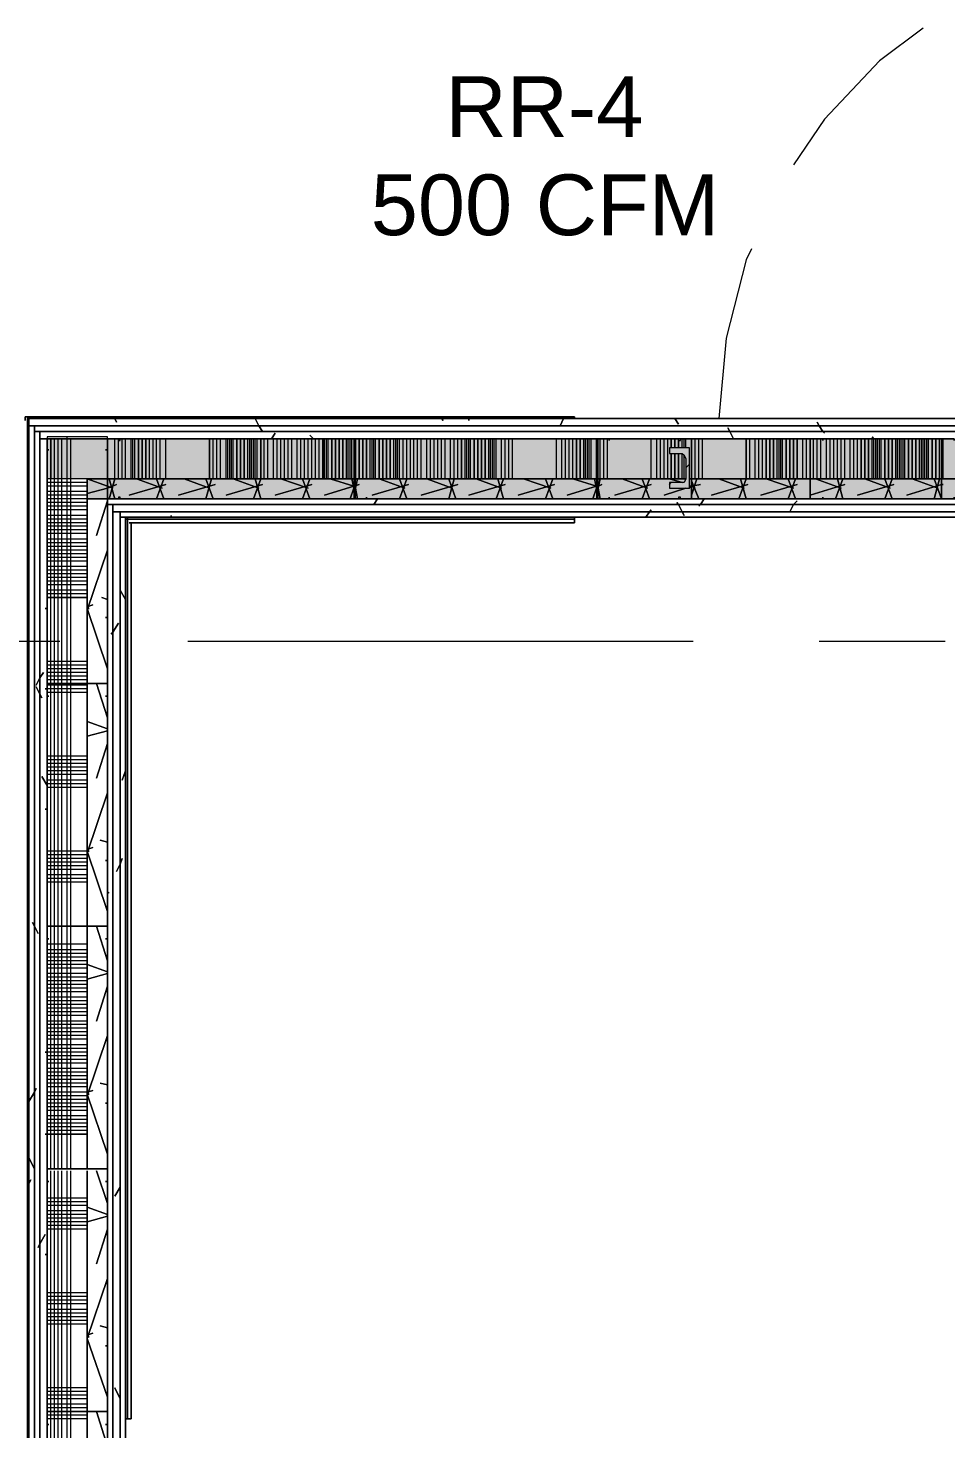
# Model space of a CAD drawing. Header units: metres. Extents: x 98 to 337, y -7 to 53.
# Drawn here: x 131.726 to 134.031, y 33.069 to 36.585 of the extents above; entities that cross this region are included whole.
import ezdxf

# ---------------------------------------------------------------- set-up
doc = ezdxf.new("R2010")
doc.units = ezdxf.units.M
doc.layers.add('PDF_Geometry', color=7, linetype='Continuous', lineweight=0, true_color=0xaaaaaa)
doc.layers.add('PDF_Solid Fills', color=7, linetype='Continuous', lineweight=0, true_color=0xffffff)
doc.layers.add('PDF_Text', color=7, linetype='Continuous', lineweight=0)
doc.styles.add('PDF Helvetica', font='')
doc.styles.get('PDF Helvetica').set_extended_font_data('Helvetica')

msp = doc.modelspace()

# ---------------------------------------------------------------- hatches: boundary and pattern name
at = {"layer": 'PDF_Solid Fills', "lineweight": 0, "transparency": 33554559}
for points in [[(134.9949, 35.4533), (135.3111, 35.4533), (135.3111, 35.5541), (131.774, 35.5541), (131.774, 35.4533), (133.3776, 35.4533), (133.3776, 35.5128), (133.373, 35.5174), (133.3364, 35.5174), (133.3364, 35.5312), (133.3868, 35.5312), (133.3868, 35.4533), (134.9858, 35.4533), (134.9858, 35.5312), (135.0362, 35.5312), (135.0362, 35.5174), (134.9949, 35.5174), (134.9903, 35.5082), (134.9949, 35.5036)], [(134.9949, 35.4533), (135.3111, 35.4533), (135.3111, 35.5541), (131.774, 35.5541), (131.774, 35.4533), (133.3776, 35.4533), (133.3776, 35.5128), (133.373, 35.5174), (133.3364, 35.5174), (133.3364, 35.5312), (133.3868, 35.5312), (133.3868, 35.4533), (134.9858, 35.4533), (134.9858, 35.5312), (135.0362, 35.5312), (135.0362, 35.5174), (134.9949, 35.5174), (134.9903, 35.5082), (134.9949, 35.5036)], [(133.373, 35.4487), (133.3364, 35.4441), (133.3364, 35.4304), (133.3868, 35.4304), (133.3868, 35.5312), (133.3364, 35.5312), (133.3364, 35.5174), (133.373, 35.5174), (133.3776, 35.5128)], [(133.3868, 35.4533), (133.3868, 35.4304), (133.3364, 35.4304), (133.3364, 35.4441), (133.373, 35.4487), (133.3776, 35.4533), (131.8748, 35.4533), (131.8748, 35.4029), (135.2332, 35.4029), (135.2332, 35.4533), (134.9949, 35.4533), (134.9949, 35.4441), (135.0362, 35.4441), (135.0362, 35.4304), (134.9858, 35.4304), (134.9858, 35.4533)], [(133.3868, 35.4533), (133.3868, 35.4304), (133.3364, 35.4304), (133.3364, 35.4441), (133.373, 35.4487), (133.3776, 35.4533), (131.8748, 35.4533), (131.8748, 35.4029), (135.2332, 35.4029), (135.2332, 35.4533), (134.9949, 35.4533), (134.9949, 35.4441), (135.0362, 35.4441), (135.0362, 35.4304), (134.9858, 35.4304), (134.9858, 35.4533)]]:
    msp.add_hatch(color=256, dxfattribs=at).paths.add_polyline_path(points)

# ---------------------------------------------------------------- linework, layer by layer
at = {"layer": 'PDF_Geometry', "lineweight": 0}
for points in [[(133.9732, 36.585), (133.8633, 36.5025), (133.7259, 36.3559), (133.6479, 36.2413)], [(133.5426, 36.0306), (133.5288, 36.0031), (133.4784, 35.8061), (133.4601, 35.6045), (133.1485, 35.6045)], [(133.0981, 35.6045), (133.0981, 35.6091), (131.719, 35.6091), (131.719, 35.5999), (131.719, 35.6091), (133.0981, 35.6091), (133.0981, 35.6045), (131.7236, 35.6045), (131.7236, 35.5861), (131.7236, 35.357)], [(134.6605, 35.6045), (135.334, 35.6045), (135.334, 35.6091), (134.6605, 35.6091), (134.6605, 35.6045), (135.334, 35.6045), (135.334, 35.6091), (134.6605, 35.6091), (134.6605, 35.6045), (133.0981, 35.6045), (131.7236, 35.6045), (131.7236, 35.5861), (131.7282, 35.5861)], [(135.334, 35.5541), (135.334, 35.6045), (131.7236, 35.6045)], [(135.334, 35.6045), (131.7282, 35.6045), (131.7236, 35.6045), (131.7282, 35.6045), (131.7282, 35.5861), (131.7282, 35.357), (131.7282, 26.9084), (131.7282, 26.8947), (131.7282, 26.8809), (131.7282, 26.8626)], [(131.7236, 35.6045), (135.334, 35.6045), (131.7236, 35.6045)], [(135.334, 35.5861), (131.7419, 35.5861), (131.7419, 35.5724), (131.7419, 35.357), (131.7419, 26.9084), (131.7419, 26.8947), (131.7419, 26.8809)], [(135.334, 35.5724), (131.7557, 35.5724), (131.7557, 35.5541), (131.7557, 35.357), (131.7557, 26.9084)], [(131.7557, 26.9084), (131.7557, 35.5541), (131.774, 35.5541), (131.9252, 35.5541), (131.7557, 35.5541), (131.7557, 35.5724), (135.334, 35.5724), (135.334, 35.5541), (135.3111, 35.5541), (134.7109, 35.5541), (135.334, 35.5541), (135.3111, 35.5541), (135.3111, 35.4533), (135.3111, 35.4029), (135.3111, 35.357), (135.3111, 27.11)], [(131.8748, 35.4533), (131.774, 35.4533), (131.774, 35.5541)], [(131.9252, 35.5541), (131.774, 35.5541)], [(131.7832, 33.7214), (131.7832, 34.3308), (131.7832, 34.9401), (131.7832, 35.4533), (131.7832, 35.5541), (131.7832, 35.4533)], [(131.7924, 33.7214), (131.7924, 34.3308), (131.7924, 34.9401), (131.7924, 35.4533), (131.7924, 35.5541)], [(131.8016, 33.7214), (131.8016, 34.3308), (131.8016, 34.9401), (131.8016, 35.4533), (131.8016, 35.5541)], [(131.8107, 33.7214), (131.8107, 34.3308), (131.8107, 34.9401), (131.8107, 35.4533), (131.8107, 35.5541)], [(131.8244, 35.5541), (131.8244, 35.5587)], [(131.8244, 33.7214), (131.8244, 34.3308), (131.8244, 34.9401), (131.8244, 35.4533), (131.8244, 35.5541)], [(131.8336, 33.7214), (131.8336, 34.3308), (131.8336, 34.9401), (131.8336, 35.4533), (131.8336, 35.5541)], [(131.9436, 35.4533), (131.9436, 35.5541)], [(131.9527, 35.4533), (131.9527, 35.5541)], [(132.5483, 35.5541), (131.9527, 35.5541)], [(131.9619, 35.4533), (131.9619, 35.5541)], [(131.971, 35.4533), (131.971, 35.5541)], [(131.9848, 35.4533), (131.9848, 35.5541)], [(131.9894, 35.4533), (131.9894, 35.5541)], [(131.9939, 35.4533), (131.9939, 35.5541)], [(132.0306, 35.4533), (132.0306, 35.5541)], [(132.0398, 35.4533), (132.0398, 35.5541)], [(132.0489, 35.4533), (132.0489, 35.5541)], [(132.0581, 35.4533), (132.0581, 35.5541)], [(132.0719, 35.4533), (132.0719, 35.5541)], [(132.1909, 35.4533), (132.1909, 35.5541)], [(132.2001, 35.4533), (132.2001, 35.5541)], [(132.2093, 35.4533), (132.2093, 35.5541)], [(132.223, 35.4533), (132.223, 35.5541)], [(132.2276, 35.4533), (132.2276, 35.5541)], [(132.2322, 35.4533), (132.2322, 35.5541)], [(132.2368, 35.4533), (132.2368, 35.5541)], [(132.2413, 35.4533), (132.2413, 35.5541)], [(132.278, 35.4533), (132.278, 35.5541)], [(132.2826, 35.4533), (132.2826, 35.5541)], [(132.2872, 35.4533), (132.2872, 35.5541)], [(132.2917, 35.4533), (132.2917, 35.5541)], [(132.2963, 35.4533), (132.2963, 35.5541)], [(132.3009, 35.4533), (132.3009, 35.5541)], [(132.3192, 35.4533), (132.3192, 35.5541)], [(132.3284, 35.4533), (132.3284, 35.5541)], [(132.3422, 35.4533), (132.3422, 35.5541)], [(132.3514, 35.4533), (132.3514, 35.5541)], [(132.3605, 35.4533), (132.3605, 35.5541)], [(132.3696, 35.4533), (132.3696, 35.5541)], [(132.3788, 35.4533), (132.3788, 35.5541)], [(132.388, 35.4533), (132.388, 35.5541)], [(132.4017, 35.4533), (132.4017, 35.5541)], [(132.4109, 35.4533), (132.4109, 35.5541)], [(132.42, 35.4533), (132.42, 35.5541)], [(132.4292, 35.4533), (132.4292, 35.5541)], [(132.4384, 35.4533), (132.4384, 35.5541)], [(132.4476, 35.4533), (132.4476, 35.5541)], [(132.4567, 35.4533), (132.4567, 35.5541)], [(132.4704, 35.4533), (132.4704, 35.5541)], [(132.475, 35.4533), (132.475, 35.5541)], [(132.4796, 35.4533), (132.4796, 35.5541)], [(132.5254, 35.4533), (132.5254, 35.5541)], [(132.53, 35.4533), (132.53, 35.5541)], [(132.5346, 35.4533), (132.5346, 35.5541)], [(132.5392, 35.4533), (132.5392, 35.5541)], [(133.1577, 35.5541), (132.5758, 35.5541)], [(132.585, 35.4533), (132.585, 35.5541)], [(132.5896, 35.4533), (132.5896, 35.5541)], [(132.5941, 35.4533), (132.5941, 35.5541)], [(132.5987, 35.4533), (132.5987, 35.5541)], [(132.6445, 35.4533), (132.6445, 35.5541)], [(132.6491, 35.4533), (132.6491, 35.5541)], [(132.6537, 35.4533), (132.6537, 35.5541)], [(132.6583, 35.4533), (132.6583, 35.5541)], [(132.6675, 35.4533), (132.6675, 35.5541)], [(132.6766, 35.4533), (132.6766, 35.5541)], [(132.6858, 35.4533), (132.6858, 35.5541)], [(132.6949, 35.4533), (132.6949, 35.5541)], [(132.7041, 35.4533), (132.7041, 35.5541)], [(132.7133, 35.4533), (132.7133, 35.5541)], [(132.727, 35.4533), (132.727, 35.5541)], [(132.7362, 35.4533), (132.7362, 35.5541)], [(132.7453, 35.4533), (132.7453, 35.5541)], [(132.7545, 35.4533), (132.7545, 35.5541)], [(132.7637, 35.4533), (132.7637, 35.5541)], [(132.7728, 35.4533), (132.7728, 35.5541)], [(132.7866, 35.4533), (132.7866, 35.5541)], [(132.7957, 35.4533), (132.7957, 35.5541)], [(132.8049, 35.4533), (132.8049, 35.5541)], [(132.8232, 35.4533), (132.8232, 35.5541)], [(132.8278, 35.4533), (132.8278, 35.5541)], [(132.8324, 35.4533), (132.8324, 35.5541)], [(132.837, 35.4533), (132.837, 35.5541)], [(132.8828, 35.4533), (132.8828, 35.5541)], [(132.8874, 35.4533), (132.8874, 35.5541)], [(132.892, 35.4533), (132.892, 35.5541)], [(132.8966, 35.4533), (132.8966, 35.5541)], [(132.9012, 35.4533), (132.9012, 35.5541)], [(132.9149, 35.4533), (132.9149, 35.5541)], [(132.924, 35.4533), (132.924, 35.5541)], [(132.9332, 35.4533), (132.9332, 35.5541)], [(132.9424, 35.4533), (132.9424, 35.5541)], [(133.0523, 35.4533), (133.0523, 35.5541)], [(133.066, 35.4533), (133.066, 35.5541)], [(133.0752, 35.4533), (133.0752, 35.5541)], [(133.0844, 35.4533), (133.0844, 35.5541)], [(133.0936, 35.4533), (133.0936, 35.5541)], [(133.121, 35.4533), (133.121, 35.5541)], [(133.1256, 35.4533), (133.1256, 35.5541)], [(133.1302, 35.4533), (133.1302, 35.5541)], [(133.1348, 35.4533), (133.1348, 35.5541)], [(133.1394, 35.4533), (133.1394, 35.5541)], [(133.1531, 35.4533), (133.1531, 35.5541)], [(133.1623, 35.4533), (133.1623, 35.5541)], [(133.1715, 35.4533), (133.1715, 35.5541)], [(133.1806, 35.4533), (133.1806, 35.5541)], [(133.3593, 35.5541), (133.1852, 35.5541)], [(133.2905, 35.4533), (133.2905, 35.5541)], [(133.3043, 35.4533), (133.3043, 35.5541)], [(133.3135, 35.4533), (133.3135, 35.5541)], [(133.3227, 35.4533), (133.3227, 35.5541)], [(133.3318, 35.4533), (133.3318, 35.5541)], [(133.3685, 35.5312), (133.3685, 35.5541)], [(133.373, 35.5312), (133.373, 35.5541)], [(133.3776, 35.5312), (133.3776, 35.5541)], [(133.3913, 35.4533), (133.3913, 35.5541)], [(133.6892, 35.5541), (133.3913, 35.5541)], [(133.4005, 35.4533), (133.4005, 35.5541)], [(133.4097, 35.4533), (133.4097, 35.5541)], [(133.4189, 35.4533), (133.4189, 35.5541)], [(133.538, 35.4533), (133.538, 35.5541)], [(133.5517, 35.4533), (133.5517, 35.5541)], [(133.5609, 35.4533), (133.5609, 35.5541)], [(133.57, 35.4533), (133.57, 35.5541)], [(133.6067, 35.4533), (133.6067, 35.5541)], [(133.6113, 35.4533), (133.6113, 35.5541)], [(133.6158, 35.4533), (133.6158, 35.5541)], [(133.6204, 35.4533), (133.6204, 35.5541)], [(133.6708, 35.4533), (133.6708, 35.5541)], [(133.68, 35.4533), (133.68, 35.5541)], [(133.6983, 35.4533), (133.6983, 35.5541)], [(133.7075, 35.4533), (133.7075, 35.5541)], [(133.7167, 35.4533), (133.7167, 35.5541)], [(134.019, 35.5541), (133.7213, 35.5541)], [(133.7305, 35.4533), (133.7305, 35.5541)], [(133.7396, 35.4533), (133.7396, 35.5541)], [(133.7487, 35.4533), (133.7487, 35.5541)], [(133.7579, 35.4533), (133.7579, 35.5541)], [(133.7671, 35.4533), (133.7671, 35.5541)], [(133.7762, 35.4533), (133.7762, 35.5541)], [(133.79, 35.4533), (133.79, 35.5541)], [(133.7991, 35.4533), (133.7991, 35.5541)], [(133.8083, 35.4533), (133.8083, 35.5541)], [(133.8175, 35.4533), (133.8175, 35.5541)], [(133.8449, 35.4533), (133.8449, 35.5541)], [(133.8495, 35.4533), (133.8495, 35.5541)], [(133.8541, 35.4533), (133.8541, 35.5541)], [(133.8587, 35.4533), (133.8587, 35.5541)], [(133.8633, 35.4533), (133.8633, 35.5541)], [(133.8679, 35.4533), (133.8679, 35.5541)], [(133.9045, 35.4533), (133.9045, 35.5541)], [(133.9091, 35.4533), (133.9091, 35.5541)], [(133.9137, 35.4533), (133.9137, 35.5541)], [(133.9183, 35.4533), (133.9183, 35.5541)], [(133.9228, 35.4533), (133.9228, 35.5541)], [(133.9274, 35.4533), (133.9274, 35.5541)], [(133.9641, 35.4533), (133.9641, 35.5541)], [(133.9687, 35.4533), (133.9687, 35.5541)], [(133.9732, 35.4533), (133.9732, 35.5541)], [(133.9778, 35.4533), (133.9778, 35.5541)], [(133.9824, 35.4533), (133.9824, 35.5541)], [(133.987, 35.4533), (133.987, 35.5541)], [(134.0145, 35.4533), (134.0145, 35.5541)], [(134.0236, 35.4533), (134.0236, 35.5541)], [(135.3111, 26.9588), (135.3111, 35.4029), (135.3111, 35.4533), (135.2332, 35.4533), (135.2332, 34.789), (135.2332, 34.1796), (135.2332, 33.5702), (135.2332, 34.1796), (135.2332, 34.789), (135.2332, 35.357), (135.2332, 35.4029), (135.2332, 35.4533), (134.9949, 35.4533), (135.2332, 35.4533), (135.2332, 35.4029), (131.8748, 35.4029), (131.8748, 35.4533), (131.9252, 35.4533), (132.5438, 35.4533), (133.1531, 35.4533), (132.5438, 35.4533), (131.9252, 35.4533), (131.774, 35.4533), (131.774, 35.5266)], [(131.774, 26.9084), (131.774, 35.357), (131.774, 35.4533), (131.774, 35.5266), (131.774, 26.9084)], [(133.3685, 35.4533), (133.3685, 35.5174)], [(133.373, 35.4533), (133.373, 35.5128)], [(133.3776, 35.4808), (133.3868, 35.4899)], [(131.8748, 33.7214), (131.8748, 34.3308), (131.8748, 34.9401), (131.8748, 35.4533), (131.774, 35.4533), (131.774, 26.9084), (131.8748, 26.9084), (132.6995, 26.9084), (133.231, 26.9084), (132.6995, 26.9084), (132.6995, 26.8947)], [(133.1531, 35.4533), (132.5438, 35.4533), (131.9252, 35.4533), (131.8748, 35.4533), (131.8748, 35.4029), (131.8748, 35.357), (131.8748, 34.9401), (131.8748, 34.3308), (131.8748, 33.7214), (131.8748, 34.3308), (131.8748, 34.9401), (131.8748, 35.4029), (131.9252, 35.4029), (131.9252, 26.9588)], [(133.1577, 35.4533), (133.3776, 35.4533)], [(133.3868, 35.4533), (133.3913, 35.4533), (133.6892, 35.4533), (134.019, 35.4533), (134.3489, 35.4533), (134.6788, 35.4533), (134.9767, 35.4533), (134.9858, 35.4533)], [(131.8748, 35.4441), (131.774, 35.4441)], [(131.8748, 35.435), (131.774, 35.435)], [(131.8748, 35.4212), (131.774, 35.4212)], [(131.8748, 35.412), (131.774, 35.412)], [(133.3364, 35.4396), (133.3409, 35.4441)], [(131.8748, 35.4029), (131.774, 35.4029)], [(131.8748, 35.3937), (131.774, 35.3937)], [(131.8748, 35.3846), (131.774, 35.3846)], [(131.9252, 27.0642), (131.9252, 35.357), (131.9252, 35.3892), (131.9252, 35.4029), (135.1828, 35.4029), (135.1828, 35.3892), (135.1828, 35.357), (135.1828, 34.7844), (135.1828, 35.3892), (135.169, 35.3892), (135.169, 35.3708), (135.169, 35.357), (135.169, 27.11)], [(131.939, 27.078), (131.939, 35.357), (131.939, 35.3708), (131.939, 35.3892), (135.169, 35.3892), (135.169, 27.078)], [(133.1761, 35.4029), (133.1806, 35.4029)], [(131.8748, 35.3754), (131.774, 35.3754)], [(131.8748, 35.3616), (131.774, 35.3616)], [(131.8748, 35.3525), (131.774, 35.3525)], [(131.8748, 35.3433), (131.774, 35.3433)], [(131.9573, 27.0917), (131.9573, 35.357), (131.9573, 35.3708), (135.1507, 35.3708), (135.1507, 35.357), (135.1507, 27.11)], [(131.971, 27.11), (131.971, 35.357), (135.137, 35.357), (135.137, 27.11)], [(131.971, 27.11), (131.971, 35.357), (133.0981, 35.357), (132.0765, 35.357), (133.0981, 35.357), (131.971, 35.357), (131.971, 33.0937), (131.971, 35.3525), (131.971, 33.0937), (131.9756, 33.0937), (131.9802, 33.0937), (131.9848, 33.0937), (131.9802, 33.0937), (131.9756, 33.0937), (131.9756, 35.357), (131.9756, 33.0937), (131.9756, 35.357), (131.9756, 33.0937), (131.9802, 33.0937), (131.9848, 33.0937), (131.9802, 33.0937), (131.9756, 33.0937), (131.971, 33.0937), (131.971, 35.357), (135.137, 35.357)], [(134.6605, 35.357), (133.0981, 35.357), (133.0981, 35.3525), (131.971, 35.3525), (133.0981, 35.3525), (133.0981, 35.357)], [(131.971, 35.357), (131.971, 27.11), (131.971, 35.357)], [(131.971, 35.357), (135.137, 35.357), (131.971, 35.357)], [(131.8748, 35.3342), (131.774, 35.3342)], [(131.8748, 35.325), (131.774, 35.325)], [(131.8748, 35.3158), (131.774, 35.3158)], [(131.8748, 35.3021), (131.774, 35.3021)], [(131.8748, 35.2929), (131.774, 35.2929)], [(131.8748, 35.2838), (131.774, 35.2838)], [(131.8748, 35.2746), (131.774, 35.2746)], [(131.8748, 35.2654), (131.774, 35.2654)], [(131.8748, 35.2563), (131.774, 35.2563)], [(131.8748, 35.2471), (131.774, 35.2471)], [(131.8748, 35.2333), (131.774, 35.2333)], [(131.8748, 35.2242), (131.774, 35.2242)], [(131.8748, 35.215), (131.774, 35.215)], [(131.8748, 35.2059), (131.774, 35.2059)], [(131.8748, 35.1967), (131.774, 35.1967)], [(131.8748, 35.1875), (131.774, 35.1875)], [(131.8748, 35.1738), (131.774, 35.1738)], [(131.8748, 35.1647), (131.774, 35.1647)], [(131.8061, 35.0455), (131.49, 35.0455)], [(133.3959, 35.0455), (132.1268, 35.0455)], [(134.0282, 35.0455), (133.7121, 35.0455)], [(131.8748, 34.9951), (131.774, 34.9951)], [(131.8748, 34.9859), (131.774, 34.9859)], [(131.8748, 34.9768), (131.774, 34.9768)], [(131.8748, 34.9676), (131.774, 34.9676)], [(131.8748, 34.9584), (131.774, 34.9584)], [(131.8748, 34.9492), (131.774, 34.9492)], [(131.8748, 34.9356), (131.774, 34.9356)], [(131.8748, 34.9264), (131.774, 34.9264)], [(131.8748, 34.9172), (131.774, 34.9172)], [(131.8748, 34.7569), (131.774, 34.7569)], [(131.8748, 34.7477), (131.774, 34.7477)], [(131.8748, 34.7386), (131.774, 34.7386)], [(131.8748, 34.7294), (131.774, 34.7294)], [(131.8748, 34.7202), (131.774, 34.7202)], [(131.8748, 34.711), (131.774, 34.711)], [(131.8748, 34.6973), (131.774, 34.6973)], [(131.8748, 34.6881), (131.774, 34.6881)], [(131.8748, 34.6789), (131.774, 34.6789)], [(131.8748, 34.5186), (131.774, 34.5186)], [(131.8748, 34.5095), (131.774, 34.5095)], [(131.8748, 34.5003), (131.774, 34.5003)], [(131.8748, 34.4911), (131.774, 34.4911)], [(131.8748, 34.4819), (131.774, 34.4819)], [(131.8748, 34.4728), (131.774, 34.4728)], [(131.8748, 34.4591), (131.774, 34.4591)], [(131.8748, 34.4499), (131.774, 34.4499)], [(131.8748, 34.4407), (131.774, 34.4407)], [(131.8748, 34.285), (131.774, 34.285)], [(131.8748, 34.2712), (131.774, 34.2712)], [(131.8748, 34.262), (131.774, 34.262)], [(131.8748, 34.2529), (131.774, 34.2529)], [(131.8748, 34.2437), (131.774, 34.2437)], [(131.8748, 34.2346), (131.774, 34.2346)], [(131.8748, 34.2254), (131.774, 34.2254)], [(131.8748, 34.2116), (131.774, 34.2116)], [(131.8748, 34.2025), (131.774, 34.2025)], [(131.8748, 34.1933), (131.774, 34.1933)], [(131.8748, 34.1842), (131.774, 34.1842)], [(131.8748, 34.175), (131.774, 34.175)], [(131.8748, 34.1658), (131.774, 34.1658)], [(131.8748, 34.1521), (131.774, 34.1521)], [(131.8748, 34.1429), (131.774, 34.1429)], [(131.8748, 34.1337), (131.774, 34.1337)], [(131.8748, 34.1245), (131.774, 34.1245)], [(131.8748, 34.1154), (131.774, 34.1154)], [(131.8748, 34.1063), (131.774, 34.1063)], [(131.8748, 34.0925), (131.774, 34.0925)], [(131.8748, 34.0834), (131.774, 34.0834)], [(131.8748, 34.0742), (131.774, 34.0742)], [(131.8748, 34.065), (131.774, 34.065)], [(131.8748, 34.0559), (131.774, 34.0559)], [(131.8748, 34.0467), (131.774, 34.0467)], [(131.8748, 34.0329), (131.774, 34.0329)], [(131.8748, 34.0238), (131.774, 34.0238)], [(131.8748, 34.0147), (131.774, 34.0147)], [(131.8748, 34.0055), (131.774, 34.0055)], [(131.8748, 33.9963), (131.774, 33.9963)], [(131.8748, 33.9871), (131.774, 33.9871)], [(131.8748, 33.9734), (131.774, 33.9734)], [(131.8748, 33.9643), (131.774, 33.9643)], [(131.8748, 33.9551), (131.774, 33.9551)], [(131.8748, 33.9459), (131.774, 33.9459)], [(131.8748, 33.9367), (131.774, 33.9367)], [(131.8748, 33.9276), (131.774, 33.9276)], [(131.8748, 33.9139), (131.774, 33.9139)], [(131.8748, 33.9047), (131.774, 33.9047)], [(131.8748, 33.8955), (131.774, 33.8955)], [(131.8748, 33.8863), (131.774, 33.8863)], [(131.8748, 33.8772), (131.774, 33.8772)], [(131.8748, 33.868), (131.774, 33.868)], [(131.8748, 33.8542), (131.774, 33.8542)], [(131.8748, 33.8451), (131.774, 33.8451)], [(131.8748, 33.8359), (131.774, 33.8359)], [(131.8748, 33.8268), (131.774, 33.8268)], [(131.8748, 33.8176), (131.774, 33.8176)], [(131.7832, 32.5027), (131.7832, 33.112), (131.7832, 33.7168)], [(131.7924, 32.5027), (131.7924, 33.112), (131.7924, 33.7168)], [(131.8016, 32.5027), (131.8016, 33.112), (131.8016, 33.7168)], [(131.8107, 32.5027), (131.8107, 33.112), (131.8107, 33.7168)], [(131.8244, 31.8933), (131.8244, 32.5027), (131.8244, 33.112), (131.8244, 33.7168)], [(131.8336, 31.8933), (131.8336, 32.5027), (131.8336, 33.112), (131.8336, 33.7168)], [(131.8748, 32.5027), (131.8748, 33.112), (131.8748, 33.7168)], [(131.8748, 33.6481), (131.774, 33.6481)], [(131.8748, 33.639), (131.774, 33.639)], [(131.8748, 33.6298), (131.774, 33.6298)], [(131.8748, 33.616), (131.774, 33.616)], [(131.8748, 33.6069), (131.774, 33.6069)], [(131.8748, 33.5977), (131.774, 33.5977)], [(131.8748, 33.5885), (131.774, 33.5885)], [(131.8748, 33.5793), (131.774, 33.5793)], [(131.8748, 33.5702), (131.774, 33.5702)], [(131.8748, 33.4099), (131.774, 33.4099)], [(131.8748, 33.4007), (131.774, 33.4007)], [(131.8748, 33.3915), (131.774, 33.3915)], [(131.8748, 33.3823), (131.774, 33.3823)], [(131.8748, 33.3686), (131.774, 33.3686)], [(131.8748, 33.3595), (131.774, 33.3595)], [(131.8748, 33.3503), (131.774, 33.3503)], [(131.8748, 33.3411), (131.774, 33.3411)], [(131.8748, 33.332), (131.774, 33.332)], [(131.8748, 33.1716), (131.774, 33.1716)], [(131.8748, 33.1624), (131.774, 33.1624)], [(131.8748, 33.1532), (131.774, 33.1532)], [(131.8748, 33.1441), (131.774, 33.1441)], [(131.8748, 33.1304), (131.774, 33.1304)], [(131.8748, 33.1212), (131.774, 33.1212)], [(131.8748, 33.112), (131.774, 33.112)], [(131.8748, 33.1029), (131.774, 33.1029)], [(131.8748, 33.0937), (131.774, 33.0937)]]:
    msp.add_lwpolyline(points, dxfattribs=at)
for points in [[(131.7236, 35.6045), (131.7236, 26.8626), (131.7282, 26.8626), (131.7282, 35.6045)], [(135.334, 35.5861), (135.334, 35.6045), (131.7282, 35.6045), (131.7282, 35.5861)], [(131.9436, 35.6045), (131.9481, 35.5953)], [(132.2963, 35.6045), (132.3055, 35.5861), (132.3147, 35.5724), (132.3055, 35.5861)], [(132.7637, 35.6045), (132.7683, 35.5999)], [(132.8324, 35.5999), (132.8324, 35.6045)], [(133.0615, 35.5861), (133.0706, 35.6045)], [(133.3501, 35.6045), (133.3593, 35.5907)], [(133.7213, 35.5724), (133.7259, 35.5678), (133.7213, 35.5724), (133.7121, 35.5861), (133.7075, 35.5953), (133.7121, 35.5861)], [(131.7282, 35.5861), (131.7282, 26.8626), (131.7419, 26.8626), (131.7419, 35.5861)], [(135.334, 35.5724), (135.334, 35.5861), (131.7419, 35.5861), (131.7419, 35.5724)], [(131.7557, 26.8809), (131.7557, 26.9084), (131.7557, 35.5724), (131.7419, 35.5724), (131.7419, 26.8809)], [(131.9252, 35.5266), (131.9252, 35.5541), (131.9252, 35.5587), (131.9206, 35.5587), (131.774, 35.5587), (131.774, 35.5541), (131.774, 35.5266), (131.7786, 35.5266), (131.774, 35.5266), (131.774, 35.5541), (131.9206, 35.5541), (131.9252, 35.5541), (131.9252, 35.5266), (131.9206, 35.5266)], [(131.9573, 35.5541), (131.9252, 35.5541), (131.9252, 35.4074), (131.9252, 35.4029), (131.9573, 35.4029), (131.9573, 35.4074), (131.9527, 35.4074), (131.9527, 35.4029), (131.9252, 35.4029), (131.9252, 35.4074), (131.9252, 35.5541), (131.9527, 35.5541), (131.9527, 35.5495), (131.9573, 35.5495)], [(132.5483, 35.5541), (131.9527, 35.5541)], [(132.0031, 35.5541), (132.0031, 35.4533)], [(132.0123, 35.5541), (132.0123, 35.4533)], [(132.0214, 35.5541), (132.0214, 35.4533)], [(132.1818, 35.5541), (132.1818, 35.4533)], [(132.2505, 35.5541), (132.2505, 35.4533)], [(132.2597, 35.5541), (132.2597, 35.4533)], [(132.2689, 35.5541), (132.2689, 35.4533)], [(132.3101, 35.5541), (132.3101, 35.4533)], [(132.3376, 35.5541), (132.3468, 35.5678)], [(132.4338, 35.5633), (132.443, 35.5541)], [(132.4658, 35.5541), (132.4658, 35.4533)], [(132.4888, 35.5541), (132.4888, 35.4533)], [(132.4979, 35.5541), (132.4979, 35.4533)], [(132.5071, 35.5541), (132.5071, 35.4533)], [(132.5162, 35.5541), (132.5162, 35.4533)], [(132.5758, 35.5541), (132.5483, 35.5541), (132.5438, 35.5541), (132.5438, 35.4074), (132.5438, 35.4029), (132.5483, 35.4029), (132.5758, 35.4029), (132.5758, 35.4074), (132.5758, 35.4029), (132.5483, 35.4029), (132.5483, 35.4074), (132.5483, 35.5541), (132.5758, 35.5541), (132.5758, 35.5495)], [(132.5483, 35.5541), (132.5483, 35.4533)], [(132.5575, 35.5541), (132.5575, 35.4533)], [(132.5666, 35.5541), (132.5666, 35.4533)], [(132.5758, 35.5541), (132.5758, 35.4533)], [(133.1577, 35.5541), (132.5758, 35.5541)], [(132.6079, 35.5541), (132.6079, 35.4533)], [(132.6171, 35.5541), (132.6171, 35.4533)], [(132.6263, 35.5541), (132.6263, 35.4533)], [(132.6354, 35.5541), (132.6354, 35.4533)], [(132.8141, 35.5541), (132.8141, 35.4533)], [(132.8461, 35.5541), (132.8461, 35.4533)], [(132.8553, 35.5541), (132.8553, 35.4533)], [(132.8645, 35.5541), (132.8645, 35.4533)], [(132.8736, 35.5541), (132.8736, 35.4533)], [(133.1027, 35.5541), (133.1027, 35.4533)], [(133.1119, 35.5541), (133.1119, 35.4533)], [(133.1852, 35.5541), (133.1577, 35.5541), (133.1531, 35.5541), (133.1531, 35.4074), (133.1531, 35.4029), (133.1577, 35.4029), (133.1852, 35.4029), (133.1852, 35.4074), (133.1852, 35.4029), (133.1577, 35.4029), (133.1577, 35.4074), (133.1577, 35.5541), (133.1852, 35.5541), (133.1852, 35.5495)], [(133.3593, 35.5541), (133.1852, 35.5541)], [(133.3409, 35.5541), (133.3409, 35.5312)], [(133.3501, 35.5541), (133.3501, 35.5312)], [(133.3593, 35.5541), (133.3593, 35.5312)], [(133.3593, 35.4029), (133.3913, 35.4029), (133.3913, 35.4074), (133.3913, 35.5541), (133.3593, 35.5541), (133.3593, 35.5495), (133.3639, 35.5495), (133.3639, 35.5541), (133.3913, 35.5541), (133.3913, 35.4074), (133.3913, 35.4029), (133.3639, 35.4029), (133.3639, 35.4074), (133.3593, 35.4074)], [(133.6892, 35.5541), (133.3913, 35.5541)], [(133.4876, 35.5724), (133.4967, 35.5541), (133.4876, 35.5724), (133.483, 35.5816)], [(133.5288, 35.5541), (133.5288, 35.4533)], [(133.5792, 35.5541), (133.5792, 35.4533)], [(133.5884, 35.5541), (133.5884, 35.4533)], [(133.5976, 35.5541), (133.5976, 35.4533)], [(133.6296, 35.5541), (133.6296, 35.4533)], [(133.6388, 35.5541), (133.6388, 35.4533)], [(133.6479, 35.5541), (133.6479, 35.4533)], [(133.6571, 35.5541), (133.6571, 35.4533)], [(133.7213, 35.5541), (133.6892, 35.5541), (133.6892, 35.4074), (133.6892, 35.4029), (133.7213, 35.4029), (133.7213, 35.4074), (133.7213, 35.4029), (133.6892, 35.4029), (133.6892, 35.4074), (133.6892, 35.5541), (133.7213, 35.5541), (133.7213, 35.5495)], [(134.019, 35.5541), (133.7213, 35.5541)], [(133.8175, 35.5541), (133.8175, 35.4533)], [(133.8266, 35.5541), (133.8266, 35.4533)], [(133.8358, 35.5541), (133.8358, 35.4533)], [(133.8449, 35.5587), (133.8495, 35.5541)], [(133.877, 35.5541), (133.877, 35.4533)], [(133.8862, 35.5541), (133.8862, 35.4533)], [(133.8953, 35.5541), (133.8953, 35.4533)], [(133.9366, 35.5541), (133.9366, 35.4533)], [(133.9457, 35.5541), (133.9457, 35.4533)], [(133.9549, 35.5541), (133.9549, 35.4533)], [(133.9962, 35.5541), (133.9962, 35.4533)], [(134.0054, 35.5541), (134.0054, 35.4533)], [(134.0511, 35.5541), (134.019, 35.5541), (134.019, 35.4074), (134.019, 35.4029), (134.0511, 35.4029), (134.0511, 35.4074), (134.0511, 35.4029), (134.019, 35.4029), (134.019, 35.4074), (134.019, 35.5541), (134.0511, 35.5541), (134.0511, 35.5495)], [(133.3868, 35.5312), (133.3364, 35.5312), (133.3364, 35.5174), (133.3685, 35.5174), (133.373, 35.5128), (133.3776, 35.5036), (133.3776, 35.4533), (133.373, 35.4441), (133.3685, 35.4441), (133.3364, 35.4441), (133.3364, 35.4304), (133.3868, 35.4304)], [(133.3409, 35.5174), (133.3409, 35.4533)], [(133.3501, 35.5174), (133.3501, 35.4533)], [(133.3593, 35.5174), (133.3593, 35.4533)], [(131.8748, 35.4533), (131.9252, 35.435), (131.939, 35.4304), (131.9252, 35.435)], [(131.9298, 35.4533), (131.9436, 35.4029)], [(131.9436, 35.4533), (131.9298, 35.4029)], [(131.9985, 35.4533), (132.0627, 35.4304)], [(132.0489, 35.4533), (132.0673, 35.4029)], [(132.0673, 35.4533), (132.0489, 35.4029)], [(132.1177, 35.4533), (132.1818, 35.4304)], [(132.1727, 35.4533), (132.1909, 35.4029)], [(132.1864, 35.4533), (132.1727, 35.4029)], [(132.2413, 35.4533), (132.3055, 35.4304)], [(132.3101, 35.4533), (132.2917, 35.4029)], [(132.2963, 35.4533), (132.3101, 35.4029)], [(132.3605, 35.4533), (132.4292, 35.4304)], [(132.4154, 35.4533), (132.4338, 35.4029)], [(132.4338, 35.4533), (132.4154, 35.4029)], [(132.4842, 35.4533), (132.5438, 35.435)], [(132.5529, 35.4533), (132.5483, 35.4304), (132.5529, 35.4029), (132.5483, 35.4304), (132.5438, 35.4304), (132.5392, 35.4533), (132.5438, 35.4304), (132.5346, 35.4029), (132.5438, 35.4304), (132.5483, 35.4304)], [(132.6079, 35.4533), (132.672, 35.4304)], [(132.6583, 35.4533), (132.6766, 35.4029)], [(132.6766, 35.4533), (132.6583, 35.4029)], [(132.727, 35.4533), (132.7911, 35.4304)], [(132.782, 35.4533), (132.8003, 35.4029)], [(132.7957, 35.4533), (132.782, 35.4029)], [(132.8507, 35.4533), (132.9149, 35.4304)], [(132.9194, 35.4533), (132.9012, 35.4029)], [(132.9057, 35.4533), (132.9194, 35.4029)], [(132.9698, 35.4533), (133.0386, 35.4304)], [(133.0248, 35.4533), (133.0432, 35.4029)], [(133.0432, 35.4533), (133.0248, 35.4029)], [(133.1531, 35.435), (133.0798, 35.412), (133.1531, 35.435), (133.0936, 35.4533)], [(133.1531, 35.4304), (133.1439, 35.4029), (133.1531, 35.4304), (133.1485, 35.4533)], [(133.1623, 35.4533), (133.1577, 35.4304), (133.1623, 35.4029), (133.1577, 35.4304)], [(133.1577, 35.4533), (133.3776, 35.4533)], [(133.2173, 35.4533), (133.2814, 35.4304)], [(133.2677, 35.4533), (133.286, 35.4029)], [(133.286, 35.4533), (133.2677, 35.4029)], [(133.3364, 35.4533), (133.3685, 35.4441)], [(133.3868, 35.4533), (133.3913, 35.4533), (133.6892, 35.4533), (134.019, 35.4533), (134.3489, 35.4533), (134.6788, 35.4533), (134.9767, 35.4533), (134.9858, 35.4533), (134.9767, 35.4533), (134.6788, 35.4533), (134.3489, 35.4533), (134.019, 35.4533), (133.6892, 35.4533), (133.3913, 35.4533)], [(133.4051, 35.4533), (133.3913, 35.412)], [(133.3913, 35.4487), (133.4097, 35.4029)], [(133.4601, 35.4533), (133.5242, 35.4304)], [(133.5288, 35.4533), (133.5105, 35.4029)], [(133.515, 35.4533), (133.5288, 35.4029)], [(133.5792, 35.4533), (133.6479, 35.4304)], [(133.6342, 35.4533), (133.6525, 35.4029)], [(133.6525, 35.4533), (133.6342, 35.4029)], [(133.7029, 35.4533), (133.7671, 35.4304)], [(133.7716, 35.4533), (133.7533, 35.4029)], [(133.7579, 35.4533), (133.7716, 35.4029)], [(133.8266, 35.4533), (133.8907, 35.4304)], [(133.877, 35.4533), (133.8953, 35.4029)], [(133.8953, 35.4533), (133.877, 35.4029)], [(133.9457, 35.4533), (134.0099, 35.4304)], [(134.0008, 35.4533), (134.019, 35.4029)], [(134.0145, 35.4533), (134.0008, 35.4029)], [(131.9481, 35.4396), (131.9252, 35.4304), (131.8748, 35.4166), (131.9252, 35.4304)], [(132.0719, 35.4396), (131.9802, 35.412)], [(132.1955, 35.4396), (132.1039, 35.412)], [(132.3147, 35.4396), (132.223, 35.412)], [(132.4384, 35.4396), (132.3468, 35.412)], [(132.5575, 35.4396), (132.5438, 35.435), (132.4704, 35.412), (132.5438, 35.435)], [(132.6812, 35.4396), (132.5896, 35.412)], [(132.8049, 35.4396), (132.7133, 35.412)], [(132.924, 35.4396), (132.8324, 35.412)], [(133.0477, 35.4396), (132.9561, 35.412)], [(133.1669, 35.4396), (133.1577, 35.435)], [(133.2905, 35.4396), (133.1989, 35.412)], [(133.3776, 35.4304), (133.3227, 35.412)], [(133.4143, 35.4396), (133.3913, 35.435), (133.3868, 35.4304), (133.3913, 35.435)], [(133.3868, 35.435), (133.3913, 35.435), (133.4005, 35.4304), (133.3913, 35.435)], [(133.5334, 35.4396), (133.4418, 35.412)], [(133.6571, 35.4396), (133.5654, 35.412)], [(133.7762, 35.4396), (133.6892, 35.412)], [(133.8999, 35.4396), (133.8083, 35.412)], [(134.0236, 35.4396), (134.019, 35.4396), (133.932, 35.412), (134.019, 35.4396)], [(131.9252, 35.3983), (131.8978, 35.3112)], [(135.1828, 35.4029), (131.9252, 35.4029), (131.9252, 35.3892), (135.1828, 35.3892)], [(131.939, 27.0642), (131.939, 35.3892), (131.9252, 35.3892), (131.9252, 27.0642)], [(135.169, 35.3892), (131.939, 35.3892), (131.939, 35.3708), (135.169, 35.3708)], [(132.5941, 35.3892), (132.6033, 35.4029)], [(133.231, 35.4029), (133.2356, 35.4029)], [(133.3547, 35.3937), (133.3593, 35.3892), (133.3685, 35.3708), (133.373, 35.3616), (133.3685, 35.3708), (133.3593, 35.3892)], [(133.3913, 35.4074), (133.3913, 35.4029)], [(133.4143, 35.3892), (133.4234, 35.4029), (133.4143, 35.3892), (133.4097, 35.3846)], [(133.6479, 35.3892), (133.6571, 35.3983), (133.6479, 35.3892), (133.6388, 35.3708)], [(131.9573, 27.078), (131.9573, 35.3708), (131.939, 35.3708), (131.939, 27.078)], [(135.1507, 35.3708), (131.9573, 35.3708), (131.9573, 35.357), (135.1507, 35.357)], [(131.971, 27.0917), (131.971, 35.357), (131.9573, 35.357), (131.9573, 27.0917)], [(131.971, 35.3525), (133.0981, 35.3525), (133.0981, 35.3479), (133.0981, 35.3433), (131.9802, 35.3433), (133.0981, 35.3433), (133.0981, 35.3479), (133.0981, 35.3525)], [(133.0981, 35.3525), (133.0981, 35.3479), (133.0981, 35.3433), (131.9802, 35.3433), (133.0981, 35.3433), (133.0981, 35.3479)], [(131.9848, 35.3433), (131.9848, 33.0937)], [(131.9848, 35.3433), (131.9848, 33.0937)], [(132.0856, 35.3616), (132.0856, 35.357)], [(133.286, 35.3708), (133.2905, 35.3754), (133.286, 35.3708), (133.2768, 35.357)], [(131.9252, 35.2746), (131.8748, 35.1234)], [(131.9573, 35.1738), (131.971, 35.1509)], [(131.774, 35.1555), (131.8748, 35.1555)], [(131.8886, 35.1371), (131.8748, 35.1325)], [(131.9115, 35.1555), (131.9252, 35.1509)], [(131.774, 35.128), (131.7694, 35.128)], [(131.8748, 35.128), (131.8794, 35.128), (131.8748, 35.128), (131.9252, 34.9768)], [(131.9252, 35.1051), (131.9206, 35.1051)], [(131.9344, 35.0639), (131.939, 35.0684), (131.9527, 35.0913), (131.939, 35.0684)], [(131.7557, 34.9538), (131.7649, 34.9676), (131.7557, 34.9538), (131.7465, 34.9356)], [(131.7557, 34.9126), (131.7603, 34.9035), (131.7557, 34.9126), (131.7465, 34.931)], [(131.774, 34.9264), (131.7694, 34.9264)], [(131.9252, 34.9081), (131.9252, 34.9401), (131.774, 34.9401), (131.774, 34.9081), (131.7786, 34.9081), (131.774, 34.9081), (131.774, 34.9401), (131.9252, 34.9401), (131.9252, 34.9081), (131.9206, 34.9081)], [(131.8978, 34.9401), (131.9252, 34.8531)], [(131.8748, 34.8439), (131.9252, 34.8256)], [(131.9252, 34.821), (131.8748, 34.8072)], [(131.9252, 34.789), (131.8978, 34.7019)], [(131.9619, 34.6973), (131.971, 34.7202)], [(131.7603, 34.7065), (131.774, 34.6835)], [(131.9252, 34.6652), (131.8748, 34.5141)], [(131.774, 34.624), (131.7694, 34.624)], [(131.9069, 34.5461), (131.9252, 34.5415)], [(131.8886, 34.5278), (131.8748, 34.5232)], [(131.8748, 34.5186), (131.8794, 34.5186), (131.8748, 34.5186), (131.9252, 34.3674)], [(131.9481, 34.4682), (131.9573, 34.4865), (131.9619, 34.5003), (131.9573, 34.4865)], [(131.9252, 34.4957), (131.9206, 34.4957)], [(131.9252, 34.4178), (131.9298, 34.4132)], [(131.7374, 34.3399), (131.7419, 34.3308), (131.7511, 34.3124), (131.7419, 34.3308)], [(131.9252, 34.2987), (131.9252, 34.3262), (131.9252, 34.3308), (131.774, 34.3308), (131.774, 34.3262), (131.774, 34.2987), (131.7786, 34.2987), (131.774, 34.2987), (131.774, 34.3262), (131.774, 34.3308), (131.9252, 34.3308), (131.9252, 34.3262), (131.9252, 34.2987), (131.9206, 34.2987)], [(131.8978, 34.3308), (131.9252, 34.2437)], [(131.8748, 34.2346), (131.9252, 34.2162)], [(131.9252, 34.2116), (131.8748, 34.1979)], [(131.9252, 34.1796), (131.8978, 34.0925)], [(131.9252, 34.0559), (131.8748, 33.9047)], [(131.774, 34.0147), (131.7694, 34.0147)], [(131.7282, 33.9505), (131.7282, 33.9459)], [(131.9069, 33.9367), (131.9252, 33.9321)], [(131.7282, 33.8909), (131.7419, 33.9139), (131.7465, 33.923), (131.7419, 33.9139)], [(131.8886, 33.9184), (131.8748, 33.9139)], [(131.8748, 33.9093), (131.8794, 33.9093), (131.8748, 33.9093), (131.9252, 33.758)], [(131.9252, 33.8863), (131.9206, 33.8863)], [(131.774, 33.8085), (131.7694, 33.8085)], [(131.774, 33.8085), (131.8748, 33.8085)], [(131.7282, 33.7489), (131.7419, 33.7214), (131.7419, 33.7168), (131.7419, 33.7214)], [(131.7282, 33.6848), (131.7328, 33.6939)], [(131.9252, 33.6894), (131.9252, 33.7168), (131.9252, 33.7214), (131.774, 33.7214), (131.774, 33.7168), (131.774, 33.6894), (131.7786, 33.6894), (131.774, 33.6894), (131.774, 33.7168), (131.774, 33.7214), (131.9252, 33.7214), (131.9252, 33.7168), (131.9252, 33.6894), (131.9206, 33.6894)], [(131.8748, 32.5027), (131.8748, 33.112), (131.8748, 33.7168), (131.8748, 33.112)], [(131.8978, 33.7168), (131.9252, 33.6344)], [(131.9436, 33.6527), (131.9573, 33.6756), (131.9573, 33.6802), (131.9573, 33.6756)], [(131.8748, 33.6252), (131.9252, 33.6069)], [(131.9252, 33.6023), (131.8748, 33.5885)], [(131.7557, 33.5336), (131.7694, 33.5565), (131.7557, 33.5336), (131.7511, 33.5244)], [(131.9252, 33.5702), (131.8978, 33.4831)], [(131.774, 33.5061), (131.7694, 33.5061)], [(131.9252, 33.4465), (131.8748, 33.2953), (131.9252, 33.1487), (131.8748, 33.2953)], [(131.8886, 33.309), (131.8748, 33.3044)], [(131.9069, 33.3274), (131.9252, 33.3228)], [(131.8748, 33.2998), (131.8794, 33.2998)], [(131.9252, 33.277), (131.9206, 33.277)], [(131.9436, 33.1716), (131.9573, 33.1441), (131.9573, 33.1396), (131.9573, 33.1441)], [(131.9252, 33.08), (131.9252, 33.1074), (131.9252, 33.112), (131.774, 33.112), (131.774, 33.1074), (131.774, 33.08), (131.7786, 33.08), (131.774, 33.08), (131.774, 33.1074), (131.774, 33.112), (131.9252, 33.112), (131.9252, 33.1074), (131.9252, 33.08), (131.9206, 33.08)], [(131.8978, 33.112), (131.9252, 33.0249)]]:
    msp.add_lwpolyline(points, close=True, dxfattribs=at)

# ---------------------------------------------------------------- texts
at = {"layer": 'PDF_Text', "lineweight": 0, "char_height": 0.15242, "attachment_point": 4, "style": 'PDF Helvetica'}
for s, insert in [('RR-4', (132.774, 36.3875)), ('500 CFM', (132.5862, 36.1401))]:
    msp.add_mtext(s, dxfattribs=dict(at, insert=insert))

doc.saveas('drawing.dxf')
